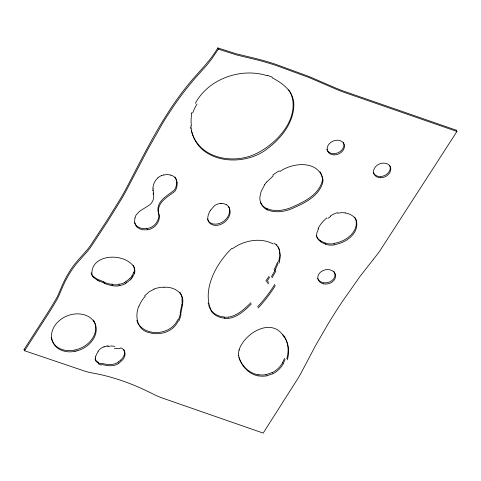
<?xml version="1.0" encoding="UTF-8"?>
<svg xmlns="http://www.w3.org/2000/svg" width="481" height="481" viewBox="0 0 481 481"><rect width="100%" height="100%" fill="white"/><g stroke="black" fill="none" stroke-linecap="round" stroke-linejoin="round"><path stroke-width="0.72" d="M152.994 188.185C153.283 192.791 154.96 197.811 152.104 202.02A10.768 9.127 -31 0 1 149.801 204.816L139.688 211.183L136.394 214.61A11.869 9.241 -28.8 0 0 135.414 216.534L134.963 217.917M95.364 358.459L96.134 361.52L98.852 363.534M182.083 302.242L181.962 297.246L180.808 293.747M182.6 303.451C184.854 292.695 173.166 286.297 163.943 287.307M181.848 304.341L180.128 313.203M182.365 305.549L180.646 314.412M124.868 355.315C125.703 352.14 123.755 348.785 120.677 347.763M238.895 350.625C237.873 354.828 239.195 359.211 241.288 362.866M191.745 113.408L191.997 112.368M322.084 181.932C317.622 195.857 302.982 202.375 290.596 207.792C283.207 210.612 274.645 211.802 267.147 208.718M278.673 261.868L279.858 254.762L279.07 249.182A23.719 18.122 -26.9 0 0 277.994 246.705M279.196 263.083L280.381 255.97L279.587 250.391A23.719 18.122 -26.9 0 0 276.154 244.769L274.05 243.025M133.802 272.571L133.934 272.138M134.319 273.779L134.452 273.346M138.889 306C134.572 315.951 136.995 330.243 149.272 332.624C160.119 335.906 173.419 331.692 178.235 320.899M239.213 349.477C245.021 332.581 272.751 316.378 284.193 337.265M284.59 358.297L282.606 362.554M285.107 359.505L283.129 363.762M195.346 103.343C208.381 78.806 241.167 67.298 267.214 75.733M177.717 319.691C171.278 334.752 146.543 337.385 137.885 323.202M275.366 269.859L271.422 276.707M275.89 271.068L271.945 277.916M318.699 228.746C316.901 231.686 315.566 235.828 317.761 238.901A17.226 12.007 -9.9 0 0 320.995 241.853M456.204 130.61L456.427 130.255L343.224 90.999A137.77 55.802 32.7 0 1 335.365 87.885L311.033 77.381A139.063 56.325 32.7 0 0 307.606 75.998L276.088 64.448A153.475 62.163 32.7 0 0 272.685 63.33L271.518 62.957A183.592 74.363 32.7 0 0 257.732 59.013A165.729 67.13 32.7 0 0 254.515 58.207L236.225 53.794L217.815 47.914C209.524 62.265 197.012 73.316 186.899 86.267C161.586 117.761 144.066 154.449 125.409 190.013A166.895 78.595 -71 0 1 121.158 197.547L107.425 219.757L90.248 245.851A59.175 27.868 -71 0 1 86.346 250.799L76.671 261.706A74.236 34.957 -71 0 0 72.517 267.039A53.138 25.024 -71 0 0 70.929 269.366L70.304 270.31A58.736 27.657 -71 0 0 64.502 280.537L62.927 283.826A58.033 27.327 -71 0 0 61.802 286.363L58.73 293.644A37.193 17.514 -71 0 1 56.674 297.937L50.493 308.357L24.05 349.543L24.573 350.751L86.195 371.597A72.505 29.365 32.7 0 0 91.143 372.793C113.263 376.467 134.427 384.415 154.317 394.66A54.75 22.174 32.7 0 0 160.774 397.474L263.185 433.086L298.184 378.054A127.712 60.143 -71 0 0 301.912 371.452L315.217 346.2L327.633 324.717A346.729 163.281 -71 0 1 342.983 300.631L360.233 276.112L373.046 259.8M456.427 130.255L456.95 131.463L380.002 250.667A111.147 52.339 -71 0 1 377.483 254.124L373.208 259.596M24.573 350.751L51.335 309.061L57.191 299.14A37.193 17.514 -71 0 0 59.247 294.853L62.326 287.572A58.033 27.327 -71 0 1 63.444 285.035L65.019 281.746A58.736 27.657 -71 0 1 70.827 271.518L71.447 270.575A53.138 25.024 -71 0 1 73.046 268.266A74.236 34.957 -71 0 1 77.194 262.927L86.863 252.002A59.175 27.868 -71 0 0 90.771 247.066L107.942 220.965L121.681 198.755A166.895 78.595 -71 0 0 125.932 191.228L147.673 149.687L162.897 122.799A202.627 95.418 -71 0 1 166.053 117.695L172.517 107.822A243.639 114.731 -71 0 1 185.305 90.181L191.685 82.227A187.698 88.39 -71 0 1 196.001 77.219L206.481 65.554A95.364 44.907 -71 0 0 207.594 64.226A81.902 38.57 -71 0 0 211.862 58.7L218.332 49.122L217.815 47.914M210.48 210.275L214.406 205.82A10.396 8.706 -37.7 0 1 220.25 203.487M264.652 184.818L261.057 191.691L259.866 197.282A21.735 17.094 -20.7 0 0 260.161 200.842L260.967 203.355M268.23 281.505L267.346 282.774M268.753 282.714L267.863 283.982M98.22 351.665L97.733 352.332A15.338 11.057 -29.9 0 0 95.581 356.872M131.163 277.212L129.786 278.721M131.686 278.421L130.303 279.93M266.733 182.058L273.376 175.751M144.601 295.905L149.188 291.775L154.004 289.207M251.365 303.908C245.635 309.68 239.346 315.578 231.325 317.851A19.667 16.504 -35.4 0 1 228.818 318.332L224.729 318.536M250.787 302.759C245.07 308.507 238.798 314.376 230.808 316.642A19.667 16.504 -35.4 0 1 228.295 317.123M120.665 360.161L122.186 358.555A10.841 8.087 -28.3 0 0 124.363 354.106L124.459 351.809L123.972 349.946M157.93 177.862L155.904 180.086A14.027 11.634 -39.3 0 0 152.958 188.191M231.752 248.424C216.041 263.588 201.166 290.53 211.802 311.904M327.862 218.392L330.579 216.462M118.344 361.977C113.33 365.867 106.818 364.538 101.16 363.257M118.861 363.185C113.847 367.075 107.335 365.746 101.683 364.466M126.022 281.65L124.639 282.407M126.539 282.858L125.162 283.616M279.774 171.597C292.652 162.362 318.302 159.939 322.961 179.299A17.256 13.552 -23.8 0 1 322.589 183.141C318.163 197.072 303.493 203.577 291.119 209.001C283.724 211.82 275.168 213.011 267.67 209.932M103.68 347.15L104.587 346.723M272.138 372.541L266.005 374.735M272.661 373.749L266.528 375.944M161.502 175.613L163.744 174.91M337.746 213.227L341.552 212.656L345.256 212.83M333.922 243.398C345.382 241.853 359.253 231.998 355.754 219.035M334.445 244.607C345.905 243.061 359.77 233.207 356.271 220.244A18.26 14.34 -21.4 0 0 345.196 212.999M119.372 284.091L117.977 284.271M119.889 285.305L118.494 285.486M107.016 346.007L108.369 345.875M146.849 228.535C153.018 227.988 158.069 222.643 158.838 216.606A15.626 12.837 -25.1 0 0 158.91 214.785C154.503 202.357 165.771 196.699 174.038 190.386A9.506 8.033 -34.9 0 0 174.94 189.099A11.243 9.524 -34.7 0 0 175.998 186.682A14.689 12.494 -34.1 0 0 176.557 181.559M147.372 229.744C153.541 229.203 158.592 223.851 159.361 217.815A15.626 12.837 -25.1 0 0 159.433 215.993C155.02 203.565 166.294 197.907 174.561 191.594A9.506 8.033 -34.9 0 0 175.463 190.308A11.243 9.524 -34.7 0 0 176.521 187.891A14.689 12.494 -34.1 0 0 177.08 182.768M228.295 317.153L224.212 317.328M221.711 203.379L221.278 203.373A10.624 8.85 -36.9 0 0 220.25 203.451M110.48 345.899L114.827 346.308M112.368 284.133L111.592 284.018M112.885 285.341L112.115 285.227M257.93 374.759C251.292 373.557 245.502 369.234 241.931 363.582A54.69 42.845 -25.7 0 1 240.765 361.664L239.273 358.549M258.453 375.968C251.816 374.765 246.019 370.442 242.454 364.79A54.69 42.845 -25.7 0 1 241.282 362.872M325.186 242.887L323.004 242.099A19.907 13.961 -10.8 0 1 320.4 240.698M325.703 244.095L323.521 243.308A19.907 13.961 -10.8 0 1 320.923 241.913M170.863 175.096C174.362 175.95 176.936 179.179 177.11 182.756M218.332 49.122L236.748 55.002L255.038 59.416A165.729 67.13 32.7 0 1 258.249 60.215A183.592 74.363 32.7 0 1 272.042 64.171L273.208 64.538A153.475 62.163 32.7 0 1 276.605 65.656L308.129 77.207A139.063 56.325 32.7 0 1 311.55 78.595L335.888 89.093A137.77 55.802 32.7 0 0 343.741 92.214L456.95 131.463M24.05 349.543L24.784 349.795M103.662 281.902L104.419 282.167M104.185 283.111L104.942 283.375M98.334 362.325L96.074 360.858L94.991 358.994M272.084 77.79C281.998 82.744 292.646 90.632 293.771 102.585C294.787 121.224 281.932 137.758 267.695 148.449C243.127 168.47 194.27 163.354 190.831 125.896M97.306 279.227L92.863 276.136M97.829 280.435L93.386 277.345M226.431 204.72L227.393 205.399A10.137 8.279 -33 0 1 227.778 205.748C234.301 213.287 226.052 224.405 217.46 225.24A12.512 10.348 -38.9 0 1 216.426 225.336A11.73 9.632 -37.8 0 1 212.548 224.849L210.359 223.719A9.187 7.534 -37.5 0 1 209.433 222.835L208.904 222.132A10.287 8.399 -40.1 0 1 207.816 217.346L208.309 214.779L209.566 211.85A21.597 17.863 -39.3 0 1 210.425 210.251M288.69 89.779L289.34 90.699M179.912 292.358L180.159 292.695M319.985 171.729L321.08 173.485M208.387 220.923L208.91 221.627A9.187 7.534 -37.5 0 0 209.836 222.511L212.019 223.653A11.73 9.632 -37.8 0 0 215.909 224.092A12.512 10.348 -38.9 0 0 216.943 224.02C224.807 223.07 232.353 214.243 228.619 206.361M211.279 310.696L209.524 307.569M175.012 177.032L175.306 177.477M180.393 293.037L180.609 293.386M289.899 91.558L290.247 92.142M282.828 334.596L283.267 335.317M123.683 349.386L123.888 349.753M290.584 92.737C301.058 117.737 277.098 143.717 255.778 153.842C233.285 164.646 199.248 158.652 191.691 131.794M316.763 236.874L317.244 237.692A17.226 12.007 -9.9 0 0 320.472 240.644M175.565 177.94L175.793 178.421M52.423 341.197L52.207 340.698A23.058 18.29 -21.8 0 1 51.208 337.307M137.722 322.859L137.301 321.813M321.386 174.098L322.444 178.084A17.256 13.552 -23.8 0 1 322.066 181.932M209.007 306.235L209.253 306.908M238.895 357.515L239.069 358.008M133.82 266.618L134.295 268.777A18.597 13.288 2.7 0 1 134.013 272.15M134.494 222.607L135.961 225.318A10.877 8.562 -24.1 0 0 136.947 226.28L139.652 227.796A14.863 11.694 -23.8 0 0 146.849 228.493M175.998 178.92L176.593 181.547M137.181 321.458L136.875 320.37M91.342 273.557L91.125 272.697M208.538 304.714L208.784 305.555M316.257 235.504L316.354 235.852M191.306 130.423L191.426 130.88M238.335 355.465L238.456 355.982M208.141 302.994L208.327 303.86M190.692 127.567L190.867 128.523M152.856 190.729L152.724 189.905M134.812 269.985L134.337 267.833A13.727 9.836 -9 0 0 133.688 266.576C124.05 252.23 90.013 253.679 91.955 275.042A11.815 8.682 -10.9 0 0 93.47 277.296M153.192 192.989L153.277 194.649M93.903 321.013A23.064 18.278 -23.5 0 1 76.335 349.657A23.07 18.098 -23.3 0 1 74.645 350.024M93.206 320.063A23.058 18.29 -21.8 0 1 93.843 321.043M74.651 350.114A23.07 17.953 -24 0 1 52.423 341.197M94.426 322.222A23.064 18.278 -23.5 0 1 76.852 350.865M94.366 322.252A23.058 18.29 -21.8 0 0 65.56 316.588A23.058 18.29 -21.8 0 0 52.754 341.895L52.946 342.406A23.07 17.953 -24 0 0 75.168 351.322M76.852 350.853A23.07 18.098 -23.3 0 1 75.162 351.238M103.77 281.752A70.984 53.06 -16.5 0 1 99.026 279.852M111.43 284.355A44.655 33.664 -17.4 0 1 104.263 282.383M117.935 284.77A19.631 14.232 -14.8 0 1 112.175 284.53M124.753 282.521A12.296 8.021 -12.2 0 1 119.384 284.265M129.569 278.649A18.795 11.736 -12.7 0 1 125.842 281.517M132.227 275.607A24.02 16.39 -6.6 0 1 131.06 277.176M133.652 272.547A22.757 15.897 -3.4 0 1 132.071 275.553M133.165 265.368A13.727 9.836 -9 0 1 133.802 266.624M92.953 276.088A11.815 8.682 -10.9 0 1 91.673 274.296M98.858 280.044A50.631 38.071 -17.2 0 1 97.258 279.281M104.293 282.96A70.984 53.06 -16.5 0 1 99.543 281.06M111.953 285.564A44.655 33.664 -17.4 0 1 104.78 283.592M118.452 285.985A19.631 14.232 -14.8 0 1 112.692 285.738M125.276 283.736A12.296 8.021 -12.2 0 1 119.907 285.474M130.086 279.858A18.795 11.736 -12.7 0 1 126.365 282.726M132.75 276.815A24.02 16.39 -6.6 0 1 131.584 278.391M134.169 273.755A22.757 15.897 -3.4 0 1 132.588 276.761M134.788 269.991A18.597 13.288 2.7 0 1 134.536 273.358M99.381 281.253A50.631 38.071 -17.2 0 1 97.781 280.489M100.824 363.864A34.536 23.828 -49 0 1 98.052 362.74M120.593 360.107A14.388 10.36 -29.3 0 1 118.29 361.904M97.877 351.551A11.784 8.472 -30.1 0 1 103.523 346.789M95.304 358.471A12.229 8.646 -31.8 0 1 95.557 356.872M101.347 365.073A34.536 23.828 -49 0 1 98.569 363.949M118.807 363.113A14.388 10.36 -29.3 0 0 121.116 361.321L122.709 359.764A10.841 8.087 -28.3 0 0 124.886 355.315M114.394 348.424A40.338 30.129 -53.7 0 1 120.328 348.707M107.852 346.711A22.529 11.448 -23.3 0 1 109.884 346.681M104.599 346.807A7.606 4.642 -30.7 0 1 106.992 346.098M163.75 175A15.29 13.173 -40.2 0 1 170.839 175.156M161.496 175.595A10.949 9.307 -39.7 0 0 160.84 175.884A10.72 9.043 -39.3 0 0 157.9 177.832M135.053 217.917A15.296 11.947 -28.4 0 0 134.908 223.31L136.484 226.527A10.877 8.562 -24.1 0 0 137.47 227.489L140.169 229.004A14.863 11.694 -23.8 0 0 147.372 229.702M267.31 75.415A66.835 58.327 -70.1 0 1 272.324 77.188M192.887 112.56A70.929 54.918 -0.7 0 1 197.03 103.95M191.39 125.908A62.548 49.705 16.1 0 1 191.793 113.42M208.387 220.917A10.287 8.399 -40.1 0 1 207.545 218.993M221.693 203.463A11.803 9.65 -33.4 0 1 226.401 204.762M180.483 313.233A45.527 36.712 -7.4 0 1 178.325 319.841M182.239 302.236A60.137 47.872 -11.4 0 1 182.028 304.341M181.006 314.442A45.527 36.712 -7.4 0 1 178.848 321.055M182.762 303.445A60.137 47.872 -11.4 0 1 182.546 305.549M153.902 289.063A19.03 12.44 -10 0 1 163.967 287.193M139.117 306.072A43.188 34.812 9.3 0 1 145.244 296.314M224.314 316.985A22 17.298 -25 0 1 211.393 310.624M274.789 284.403A101.629 66.005 -40.7 0 1 257.618 306.788M269.035 276.214A106.241 65.885 -39.9 0 1 265.879 280.838M277.579 261.874A51.732 36.634 -34.7 0 1 274.098 269.625M276.461 244.468A23.719 18.122 -26.9 0 1 276.888 245.003M224.831 318.194A22 17.298 -25 0 1 211.911 311.832M275.312 285.618A101.629 66.005 -40.7 0 1 258.135 308.002M269.558 277.423A106.241 65.885 -39.9 0 1 266.402 282.046M278.102 263.083A51.732 36.634 -34.7 0 1 274.621 270.833M232.251 248.827A35.035 26.732 -25.7 0 1 273.184 243.987M282.708 362.596A23.575 21.188 -27.3 0 1 272.222 372.697M283.934 335.888A32.558 28.331 -33.7 0 1 286.772 358.646M265.999 374.627A19.919 15.777 -25.3 0 1 258.002 374.603M283.231 363.804A23.575 21.188 -27.3 0 1 272.745 373.905M284.451 337.097A32.558 28.331 -33.7 0 1 287.295 359.854M238.961 350.619A17.178 13.125 -33.6 0 1 239.285 349.483M266.522 375.835A19.919 15.777 -25.3 0 1 258.519 375.811M333.952 271.458A8.989 7.143 -13.7 0 1 329.671 281.926A8.989 7.143 -13.7 0 1 317.682 278.547M333.958 243.687A15.645 10.937 -10.6 0 1 325.012 243.121M354.551 217.093A18.26 14.34 -21.4 0 1 355.754 219.035M334.481 244.895A15.645 10.937 -10.6 0 1 325.529 244.33M330.225 216.119A18.476 13.793 -19.4 0 1 337.602 212.614M318.025 228.734A33.742 21.032 -22.7 0 1 326.839 217.845M389.634 165.272A8.929 6.999 -23.3 0 1 384.728 175.493A8.929 6.999 -23.3 0 1 373.472 172.853M343.344 142.442A8.953 6.999 -23.5 0 1 337.909 152.82A8.953 6.999 -23.5 0 1 326.852 149.302M267.129 208.748A17.37 13.516 -16.6 0 1 265.909 208.135M265.849 208.201A18.38 14.466 -19.6 0 1 260.48 202.134M267.646 209.956A17.37 13.516 -16.6 0 1 266.432 209.343M266.372 209.409A18.38 14.466 -19.6 0 1 261.003 203.343M272.781 175.084A61.189 56.439 8.6 0 1 279.239 170.809M264.562 184.776A40.512 33.466 -12.1 0 1 266.636 182.004M323.533 283.838A8.989 7.143 -13.7 0 0 335.455 274.885A8.989 7.143 -13.7 0 0 321.037 271.717A8.989 7.143 -13.7 0 0 323.533 283.838M380.381 177.754A8.929 6.999 -23.3 0 0 390.368 166.937A8.929 6.999 -23.3 0 0 375.691 166.576A8.929 6.999 -23.3 0 0 380.381 177.754M333.952 154.882A8.953 6.999 -23.5 0 0 344.065 144.096A8.953 6.999 -23.5 0 0 329.389 143.645A8.953 6.999 -23.5 0 0 333.952 154.882"/></g></svg>
